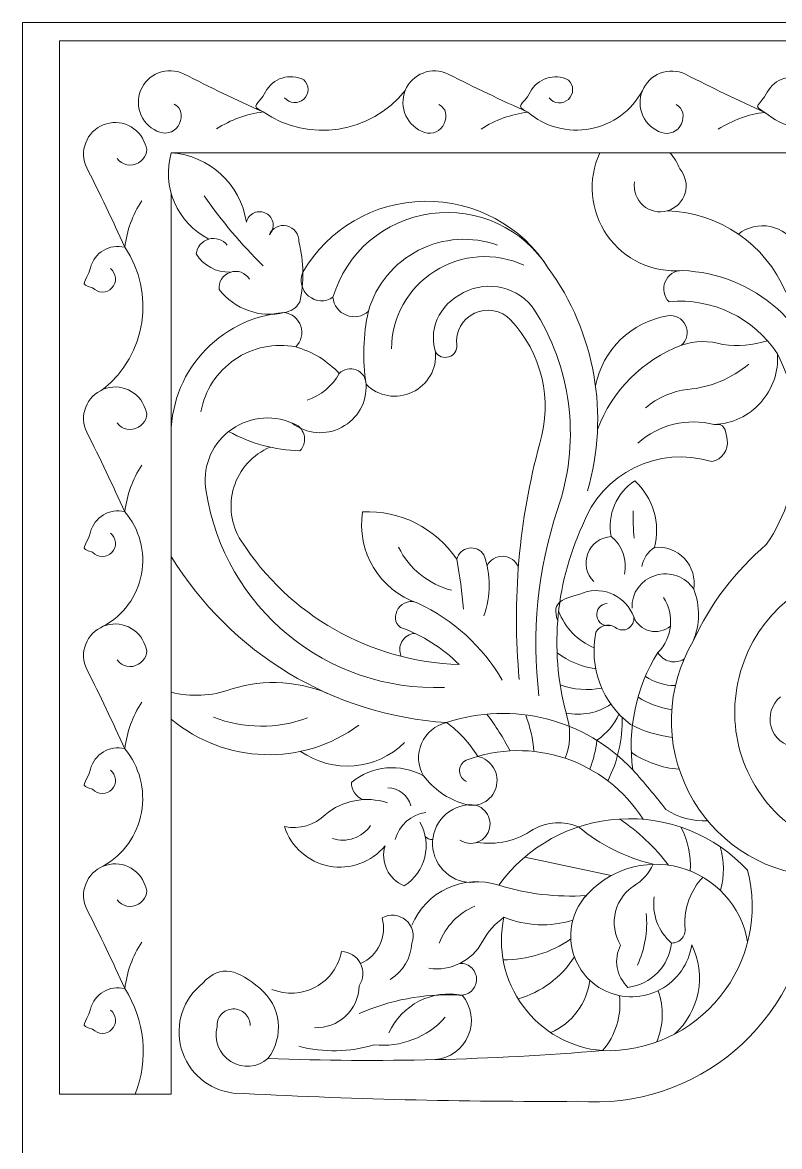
# Model space of a CAD drawing. Header units: millimetres. Extents: x 4613 to 4857, y 4354 to 4620.
# Drawn here: x 4613.2 to 4654.3, y 4558.8 to 4619.8 of the extents above; entities that cross this region are included whole.
import ezdxf

# ---------------------------------------------------------------- set-up
doc = ezdxf.new("R2010")
doc.units = ezdxf.units.MM
doc.header["$MEASUREMENT"] = 0
doc.layers.add('Layer 1', color=18, linetype='Continuous', true_color=0x000000)

msp = doc.modelspace()

# ---------------------------------------------------------------- linework, layer by layer
at = {"layer": 'Layer 1', "lineweight": 9}
for points, knots in [([(4613.246, 4619.823), (4613.246, 4619.823), (4857.246, 4619.823), (4857.246, 4619.823), (4857.246, 4619.823), (4857.246, 4497.823), (4857.246, 4497.823), (4857.246, 4497.823), (4613.246, 4497.823), (4613.246, 4497.823), (4613.246, 4497.823), (4613.246, 4619.823), (4613.246, 4619.823)], [0, 0, 0, 0, 0.25, 0.25, 0.25, 0.5, 0.5, 0.5, 0.75, 0.75, 0.75, 1, 1, 1, 1]), ([(4621.986, 4617.036), (4621.559, 4617.242), (4621.066, 4617.261), (4620.624, 4617.091), (4620.182, 4616.92), (4619.832, 4616.577), (4619.654, 4616.138), (4619.476, 4615.699), (4619.488, 4615.205), (4619.686, 4614.775), (4619.884, 4614.345), (4620.25, 4614.017), (4620.699, 4613.867)], [0, 0, 0, 0, 0.2, 0.2, 0.2, 0.4, 0.4, 0.4, 0.6, 0.6, 0.6, 1, 1, 1, 1]), ([(4628.501, 4616.71), (4627.746, 4617.098), (4626.82, 4616.803), (4626.427, 4616.051), (4626.034, 4615.299), (4625.547, 4615.363), (4626.297, 4614.966)], [0, 0, 0, 0, 0.333333, 0.333333, 0.333333, 1, 1, 1, 1]), ([(4636.338, 4617.026), (4635.911, 4617.231), (4635.419, 4617.251), (4634.977, 4617.081), (4634.535, 4616.91), (4634.184, 4616.566), (4634.006, 4616.127), (4633.828, 4615.688), (4633.84, 4615.195), (4634.038, 4614.765), (4634.237, 4614.335), (4634.602, 4614.007), (4635.051, 4613.857)], [0, 0, 0, 0, 0.2, 0.2, 0.2, 0.4, 0.4, 0.4, 0.6, 0.6, 0.6, 1, 1, 1, 1]), ([(4649.2, 4617.017), (4648.773, 4617.222), (4648.281, 4617.242), (4647.839, 4617.071), (4647.397, 4616.901), (4647.046, 4616.557), (4646.868, 4616.118), (4646.69, 4615.679), (4646.702, 4615.186), (4646.9, 4614.756), (4647.099, 4614.326), (4647.464, 4613.998), (4647.913, 4613.848)], [0, 0, 0, 0, 0.2, 0.2, 0.2, 0.4, 0.4, 0.4, 0.6, 0.6, 0.6, 1, 1, 1, 1]), ([(4627.459, 4615.741), (4627.583, 4615.585), (4627.767, 4615.487), (4627.965, 4615.472), (4628.164, 4615.457), (4628.359, 4615.525), (4628.505, 4615.661), (4628.651, 4615.797), (4628.734, 4615.988), (4628.733, 4616.187), (4628.731, 4616.386), (4628.648, 4616.576), (4628.501, 4616.71)], [0, 0, 0, 0, 0.2, 0.2, 0.2, 0.4, 0.4, 0.4, 0.6, 0.6, 0.6, 1, 1, 1, 1]), ([(4642.853, 4616.7), (4642.098, 4617.087), (4641.172, 4616.793), (4640.779, 4616.041), (4640.387, 4615.289), (4639.9, 4615.353), (4640.649, 4614.956)], [0, 0, 0, 0, 0.333333, 0.333333, 0.333333, 1, 1, 1, 1]), ([(4641.812, 4615.731), (4641.935, 4615.574), (4642.119, 4615.477), (4642.318, 4615.462), (4642.517, 4615.447), (4642.712, 4615.515), (4642.858, 4615.651), (4643.003, 4615.787), (4643.086, 4615.977), (4643.085, 4616.177), (4643.084, 4616.376), (4643, 4616.565), (4642.853, 4616.7)], [0, 0, 0, 0, 0.2, 0.2, 0.2, 0.4, 0.4, 0.4, 0.6, 0.6, 0.6, 1, 1, 1, 1]), ([(4655.715, 4616.69), (4654.96, 4617.078), (4654.034, 4616.784), (4653.641, 4616.032), (4653.249, 4615.279), (4652.762, 4615.344), (4653.511, 4614.946)], [0, 0, 0, 0, 0.333333, 0.333333, 0.333333, 1, 1, 1, 1]), ([(4640.649, 4614.956), (4641.585, 4614.157), (4642.832, 4613.824), (4644.04, 4614.051), (4645.249, 4614.279), (4646.287, 4615.034), (4646.868, 4616.118)], [0, 0, 0, 0, 0.333333, 0.333333, 0.333333, 1, 1, 1, 1]), ([(4653.511, 4614.946), (4654.475, 4614.148), (4655.742, 4613.818), (4656.973, 4614.043), (4658.204, 4614.269), (4659.268, 4615.021), (4659.885, 4616.109)], [0, 0, 0, 0, 0.333333, 0.333333, 0.333333, 1, 1, 1, 1]), ([(4620.699, 4613.867), (4621.126, 4613.723), (4621.592, 4613.931), (4621.769, 4614.346), (4621.945, 4614.761), (4621.88, 4615.175), (4621.48, 4615.383)], [0, 0, 0, 0, 0.333333, 0.333333, 0.333333, 1, 1, 1, 1]), ([(4635.051, 4613.857), (4635.478, 4613.712), (4635.945, 4613.921), (4636.121, 4614.336), (4636.298, 4614.751), (4636.233, 4615.165), (4635.832, 4615.373)], [0, 0, 0, 0, 0.333333, 0.333333, 0.333333, 1, 1, 1, 1]), ([(4647.913, 4613.848), (4648.34, 4613.703), (4648.806, 4613.912), (4648.983, 4614.327), (4649.16, 4614.741), (4649.094, 4615.156), (4648.694, 4615.363)], [0, 0, 0, 0, 0.333333, 0.333333, 0.333333, 1, 1, 1, 1]), ([(4619.898, 4613.222), (4619.748, 4613.671), (4619.419, 4614.039), (4618.988, 4614.237), (4618.558, 4614.435), (4618.067, 4614.447), (4617.628, 4614.269), (4617.19, 4614.09), (4616.844, 4613.739), (4616.674, 4613.297), (4616.503, 4612.854), (4616.522, 4612.364), (4616.728, 4611.937)], [0, 0, 0, 0, 0.2, 0.2, 0.2, 0.4, 0.4, 0.4, 0.6, 0.6, 0.6, 1, 1, 1, 1]), ([(4618.382, 4612.442), (4618.645, 4612.076), (4619.146, 4611.975), (4619.531, 4612.21), (4619.915, 4612.445), (4620.103, 4612.821), (4619.898, 4613.222)], [0, 0, 0, 0, 0.333333, 0.333333, 0.333333, 1, 1, 1, 1]), ([(4644.561, 4612.757), (4643.886, 4611.297), (4644.039, 4609.587), (4644.962, 4608.269), (4645.886, 4606.951), (4647.425, 4606.223), (4649.028, 4606.36)], [0, 0, 0, 0, 0.333333, 0.333333, 0.333333, 1, 1, 1, 1]), ([(4646.444, 4611.175), (4646.369, 4610.699), (4646.541, 4610.218), (4646.902, 4609.899), (4647.262, 4609.58), (4647.756, 4609.466), (4648.219, 4609.599), (4648.681, 4609.732), (4649.044, 4610.092), (4649.181, 4610.553), (4649.317, 4611.015), (4649.211, 4611.511), (4648.895, 4611.874)], [0, 0, 0, 0, 0.2, 0.2, 0.2, 0.4, 0.4, 0.4, 0.6, 0.6, 0.6, 1, 1, 1, 1]), ([(4641.765, 4606.492), (4640.311, 4608.795), (4637.76, 4610.171), (4635.037, 4610.122), (4632.314, 4610.074), (4629.828, 4608.631), (4628.456, 4606.278)], [0, 0, 0, 0, 0.333333, 0.333333, 0.333333, 1, 1, 1, 1]), ([(4641.765, 4606.492), (4640.408, 4608.644), (4637.917, 4609.802), (4635.397, 4609.452), (4632.877, 4609.103), (4630.806, 4607.349), (4630.085, 4604.909)], [0, 0, 0, 0, 0.333333, 0.333333, 0.333333, 1, 1, 1, 1]), ([(4626.64, 4608.302), (4626.798, 4608.469), (4626.871, 4608.699), (4626.836, 4608.926), (4626.801, 4609.153), (4626.663, 4609.351), (4626.462, 4609.461), (4626.261, 4609.572), (4626.019, 4609.583), (4625.809, 4609.491), (4625.598, 4609.399), (4625.443, 4609.215), (4625.388, 4608.992)], [0, 0, 0, 0, 0.2, 0.2, 0.2, 0.4, 0.4, 0.4, 0.6, 0.6, 0.6, 1, 1, 1, 1]), ([(4628.237, 4607.914), (4628.262, 4608.326), (4627.983, 4608.694), (4627.581, 4608.781), (4627.178, 4608.868), (4626.787, 4608.687), (4626.64, 4608.302)], [0, 0, 0, 0, 0.333333, 0.333333, 0.333333, 1, 1, 1, 1]), ([(4655.255, 4607.69), (4654.952, 4608.236), (4654.425, 4608.622), (4653.813, 4608.746), (4653.2, 4608.871), (4652.567, 4608.723), (4652.075, 4608.338)], [0, 0, 0, 0, 0.333333, 0.333333, 0.333333, 1, 1, 1, 1]), ([(4624.351, 4607.742), (4624.112, 4608.041), (4623.717, 4608.167), (4623.349, 4608.062), (4622.981, 4607.957), (4622.713, 4607.648), (4622.668, 4607.268)], [0, 0, 0, 0, 0.333333, 0.333333, 0.333333, 1, 1, 1, 1]), ([(4639.013, 4607.737), (4637.609, 4608.242), (4636.058, 4608.143), (4634.729, 4607.462), (4633.401, 4606.782), (4632.416, 4605.589), (4632.005, 4604.154)], [0, 0, 0, 0, 0.333333, 0.333333, 0.333333, 1, 1, 1, 1]), ([(4618.795, 4607.625), (4617.972, 4607.829), (4617.138, 4607.331), (4616.928, 4606.508), (4616.718, 4605.686), (4616.229, 4605.638), (4617.05, 4605.422)], [0, 0, 0, 0, 0.333333, 0.333333, 0.333333, 1, 1, 1, 1]), ([(4640.432, 4606.654), (4638.871, 4607.371), (4637.054, 4607.248), (4635.604, 4606.328), (4634.155, 4605.407), (4633.271, 4603.83), (4633.257, 4602.113)], [0, 0, 0, 0, 0.333333, 0.333333, 0.333333, 1, 1, 1, 1]), ([(4617.05, 4605.422), (4617.184, 4605.275), (4617.374, 4605.191), (4617.574, 4605.19), (4617.773, 4605.189), (4617.963, 4605.271), (4618.099, 4605.417), (4618.235, 4605.563), (4618.303, 4605.759), (4618.288, 4605.958), (4618.273, 4606.157), (4618.176, 4606.339), (4618.02, 4606.463)], [0, 0, 0, 0, 0.2, 0.2, 0.2, 0.4, 0.4, 0.4, 0.6, 0.6, 0.6, 1, 1, 1, 1]), ([(4625.56, 4605.888), (4625.341, 4606.248), (4624.899, 4606.405), (4624.502, 4606.263), (4624.105, 4606.121), (4623.86, 4605.745), (4623.92, 4605.327)], [0, 0, 0, 0, 0.333333, 0.333333, 0.333333, 1, 1, 1, 1]), ([(4628.456, 4606.278), (4628.255, 4605.825), (4628.381, 4605.293), (4628.763, 4604.976), (4629.146, 4604.66), (4629.677, 4604.627), (4630.085, 4604.909)], [0, 0, 0, 0, 0.333333, 0.333333, 0.333333, 1, 1, 1, 1]), ([(4649.028, 4606.36), (4648.624, 4606.365), (4648.257, 4606.123), (4648.101, 4605.75), (4647.945, 4605.376), (4648.026, 4604.951), (4648.315, 4604.667)], [0, 0, 0, 0, 0.333333, 0.333333, 0.333333, 1, 1, 1, 1]), ([(4641.164, 4603.979), (4640.429, 4605.301), (4638.818, 4605.862), (4637.42, 4605.283), (4636.022, 4604.703), (4635.225, 4603.401), (4635.641, 4601.947)], [0, 0, 0, 0, 0.333333, 0.333333, 0.333333, 1, 1, 1, 1]), ([(4630.085, 4604.909), (4630.122, 4604.472), (4630.404, 4604.093), (4630.813, 4603.934), (4631.222, 4603.774), (4631.682, 4603.857), (4632.005, 4604.154)], [0, 0, 0, 0, 0.333333, 0.333333, 0.333333, 1, 1, 1, 1]), ([(4639.717, 4603.683), (4639.211, 4604.214), (4638.421, 4604.359), (4637.759, 4604.044), (4637.097, 4603.729), (4636.71, 4603.043), (4636.804, 4602.316)], [0, 0, 0, 0, 0.333333, 0.333333, 0.333333, 1, 1, 1, 1]), ([(4628.065, 4602.218), (4628.366, 4602.51), (4628.473, 4602.949), (4628.339, 4603.347), (4628.205, 4603.745), (4627.86, 4604.029), (4627.443, 4604.08)], [0, 0, 0, 0, 0.333333, 0.333333, 0.333333, 1, 1, 1, 1]), ([(4648.986, 4602.303), (4649.293, 4602.576), (4649.383, 4603.019), (4649.206, 4603.389), (4649.029, 4603.76), (4648.642, 4603.971), (4648.237, 4603.904)], [0, 0, 0, 0, 0.333333, 0.333333, 0.333333, 1, 1, 1, 1]), ([(4628.065, 4602.218), (4626.915, 4602.441), (4625.724, 4602.194), (4624.758, 4601.531), (4623.792, 4600.869), (4623.133, 4599.853), (4622.927, 4598.7)], [0, 0, 0, 0, 0.333333, 0.333333, 0.333333, 1, 1, 1, 1]), ([(4631.877, 4600.19), (4632.537, 4599.529), (4633.54, 4599.355), (4634.384, 4599.754), (4635.228, 4600.153), (4635.732, 4601.017), (4635.641, 4601.947)], [0, 0, 0, 0, 0.333333, 0.333333, 0.333333, 1, 1, 1, 1]), ([(4635.641, 4601.947), (4635.793, 4601.698), (4636.097, 4601.586), (4636.374, 4601.678), (4636.651, 4601.769), (4636.83, 4602.025), (4636.804, 4602.316)], [0, 0, 0, 0, 0.333333, 0.333333, 0.333333, 1, 1, 1, 1]), ([(4650.764, 4598.003), (4651.733, 4598.044), (4652.645, 4598.475), (4653.29, 4599.2), (4653.936, 4599.924), (4654.26, 4600.874), (4654.19, 4601.841)], [0, 0, 0, 0, 0.333333, 0.333333, 0.333333, 1, 1, 1, 1]), ([(4631.877, 4600.19), (4631.879, 4600.536), (4631.668, 4600.848), (4631.346, 4600.975), (4631.024, 4601.102), (4630.662, 4601.024), (4630.427, 4600.769)], [0, 0, 0, 0, 0.333333, 0.333333, 0.333333, 1, 1, 1, 1]), ([(4619.898, 4598.87), (4619.748, 4599.319), (4619.419, 4599.686), (4618.988, 4599.884), (4618.558, 4600.082), (4618.067, 4600.095), (4617.628, 4599.916), (4617.19, 4599.738), (4616.844, 4599.386), (4616.674, 4598.944), (4616.503, 4598.502), (4616.522, 4598.012), (4616.728, 4597.585)], [0, 0, 0, 0, 0.2, 0.2, 0.2, 0.4, 0.4, 0.4, 0.6, 0.6, 0.6, 1, 1, 1, 1]), ([(4627.874, 4598.078), (4628.647, 4597.482), (4629.698, 4597.394), (4630.56, 4597.852), (4631.423, 4598.31), (4631.938, 4599.215), (4631.877, 4600.19)], [0, 0, 0, 0, 0.333333, 0.333333, 0.333333, 1, 1, 1, 1]), ([(4618.382, 4598.09), (4618.645, 4597.724), (4619.146, 4597.623), (4619.531, 4597.858), (4619.915, 4598.093), (4620.103, 4598.468), (4619.898, 4598.87)], [0, 0, 0, 0, 0.333333, 0.333333, 0.333333, 1, 1, 1, 1]), ([(4627.874, 4598.078), (4626.728, 4598.578), (4625.399, 4598.402), (4624.422, 4597.622), (4623.445, 4596.842), (4622.976, 4595.6), (4623.21, 4594.372)], [0, 0, 0, 0, 0.333333, 0.333333, 0.333333, 1, 1, 1, 1]), ([(4628.293, 4596.58), (4628.518, 4596.81), (4628.603, 4597.142), (4628.516, 4597.452), (4628.429, 4597.761), (4628.186, 4598), (4627.874, 4598.078)], [0, 0, 0, 0, 0.333333, 0.333333, 0.333333, 1, 1, 1, 1]), ([(4650.629, 4595.989), (4651.187, 4596.093), (4651.559, 4596.624), (4651.467, 4597.183), (4651.374, 4597.743), (4651.326, 4598.084), (4650.764, 4598.003)], [0, 0, 0, 0, 0.333333, 0.333333, 0.333333, 1, 1, 1, 1]), ([(4626.675, 4596.779), (4625.732, 4596.377), (4625.013, 4595.58), (4624.711, 4594.6), (4624.408, 4593.619), (4624.55, 4592.561), (4625.103, 4591.698)], [0, 0, 0, 0, 0.333333, 0.333333, 0.333333, 1, 1, 1, 1]), ([(4618.795, 4593.272), (4617.972, 4593.477), (4617.138, 4592.978), (4616.928, 4592.156), (4616.718, 4591.334), (4616.229, 4591.285), (4617.05, 4591.07)], [0, 0, 0, 0, 0.333333, 0.333333, 0.333333, 1, 1, 1, 1]), ([(4617.628, 4587.055), (4618.712, 4587.637), (4619.473, 4588.679), (4619.699, 4589.888), (4619.924, 4591.098), (4619.596, 4592.338), (4618.795, 4593.272)], [0, 0, 0, 0, 0.333333, 0.333333, 0.333333, 1, 1, 1, 1]), ([(4617.05, 4591.07), (4617.184, 4590.923), (4617.374, 4590.839), (4617.574, 4590.838), (4617.773, 4590.837), (4617.963, 4590.919), (4618.099, 4591.065), (4618.235, 4591.211), (4618.303, 4591.407), (4618.288, 4591.605), (4618.273, 4591.804), (4618.176, 4591.987), (4618.02, 4592.111)], [0, 0, 0, 0, 0.2, 0.2, 0.2, 0.4, 0.4, 0.4, 0.6, 0.6, 0.6, 1, 1, 1, 1]), ([(4645.179, 4591.925), (4644.613, 4591.897), (4644.116, 4591.538), (4643.912, 4591.009), (4643.708, 4590.479), (4643.828, 4589.886), (4644.229, 4589.485)], [0, 0, 0, 0, 0.333333, 0.333333, 0.333333, 1, 1, 1, 1]), ([(4638.274, 4590.935), (4638.097, 4591.208), (4637.775, 4591.35), (4637.454, 4591.295), (4637.133, 4591.241), (4636.876, 4591.006), (4636.799, 4590.689)], [0, 0, 0, 0, 0.333333, 0.333333, 0.333333, 1, 1, 1, 1]), ([(4640.142, 4590.266), (4640.006, 4590.608), (4639.68, 4590.838), (4639.312, 4590.852), (4638.944, 4590.866), (4638.605, 4590.667), (4638.443, 4590.336)], [0, 0, 0, 0, 0.333333, 0.333333, 0.333333, 1, 1, 1, 1]), ([(4649.652, 4589.062), (4649.755, 4589.665), (4649.569, 4590.281), (4649.149, 4590.727), (4648.73, 4591.172), (4648.13, 4591.396), (4647.522, 4591.33)], [0, 0, 0, 0, 0.333333, 0.333333, 0.333333, 1, 1, 1, 1]), ([(4649.652, 4589.062), (4649.211, 4589.755), (4648.359, 4590.066), (4647.575, 4589.819), (4646.791, 4589.572), (4646.27, 4588.861), (4646.305, 4588.04)], [0, 0, 0, 0, 0.333333, 0.333333, 0.333333, 1, 1, 1, 1]), ([(4659.058, 4590.231), (4655.821, 4589.959), (4653.088, 4587.716), (4652.191, 4584.594), (4651.293, 4581.472), (4652.362, 4578.161), (4654.96, 4576.211)], [0, 0, 0, 0, 0.333333, 0.333333, 0.333333, 1, 1, 1, 1]), ([(4646.395, 4587.56), (4645.999, 4588.669), (4644.785, 4589.255), (4643.67, 4588.874), (4642.555, 4588.494), (4641.909, 4588.466), (4642.273, 4587.346)], [0, 0, 0, 0, 0.333333, 0.333333, 0.333333, 1, 1, 1, 1]), ([(4634.692, 4588.307), (4634.315, 4588.501), (4633.853, 4588.374), (4633.628, 4588.015), (4633.402, 4587.657), (4633.413, 4587.25), (4633.75, 4586.994)], [0, 0, 0, 0, 0.333333, 0.333333, 0.333333, 1, 1, 1, 1]), ([(4644.95, 4588.297), (4644.782, 4588.284), (4644.626, 4588.202), (4644.52, 4588.069), (4644.415, 4587.936), (4644.37, 4587.766), (4644.396, 4587.599), (4644.422, 4587.432), (4644.516, 4587.283), (4644.657, 4587.188), (4644.797, 4587.094), (4644.97, 4587.062), (4645.135, 4587.101)], [0, 0, 0, 0, 0.2, 0.2, 0.2, 0.4, 0.4, 0.4, 0.6, 0.6, 0.6, 1, 1, 1, 1]), ([(4619.898, 4586.008), (4619.748, 4586.457), (4619.419, 4586.824), (4618.988, 4587.023), (4618.558, 4587.221), (4618.067, 4587.233), (4617.628, 4587.055), (4617.19, 4586.876), (4616.844, 4586.524), (4616.674, 4586.082), (4616.503, 4585.64), (4616.522, 4585.15), (4616.728, 4584.723)], [0, 0, 0, 0, 0.2, 0.2, 0.2, 0.4, 0.4, 0.4, 0.6, 0.6, 0.6, 1, 1, 1, 1]), ([(4645.408, 4586.982), (4645.607, 4586.827), (4645.882, 4586.809), (4646.1, 4586.938), (4646.317, 4587.066), (4646.435, 4587.31), (4646.395, 4587.56)], [0, 0, 0, 0, 0.333333, 0.333333, 0.333333, 1, 1, 1, 1]), ([(4646.395, 4587.56), (4646.546, 4587.182), (4646.871, 4586.9), (4647.267, 4586.803), (4647.663, 4586.706), (4648.079, 4586.804), (4648.388, 4587.069)], [0, 0, 0, 0, 0.333333, 0.333333, 0.333333, 1, 1, 1, 1]), ([(4634.525, 4586.671), (4634.236, 4586.649), (4633.976, 4586.488), (4633.829, 4586.238), (4633.682, 4585.989), (4633.666, 4585.686), (4633.787, 4585.423)], [0, 0, 0, 0, 0.333333, 0.333333, 0.333333, 1, 1, 1, 1]), ([(4645.436, 4586.962), (4645.267, 4587.093), (4645.05, 4587.144), (4644.841, 4587.1), (4644.632, 4587.057), (4644.453, 4586.925), (4644.351, 4586.738)], [0, 0, 0, 0, 0.333333, 0.333333, 0.333333, 1, 1, 1, 1]), ([(4618.382, 4585.228), (4618.645, 4584.862), (4619.146, 4584.761), (4619.531, 4584.996), (4619.915, 4585.231), (4620.103, 4585.606), (4619.898, 4586.008)], [0, 0, 0, 0, 0.333333, 0.333333, 0.333333, 1, 1, 1, 1]), ([(4649.615, 4586.24), (4648.138, 4583.737), (4648.048, 4580.652), (4649.376, 4578.066), (4650.704, 4575.481), (4653.238, 4573.76), (4656.133, 4573.502)], [0, 0, 0, 0, 0.333333, 0.333333, 0.333333, 1, 1, 1, 1]), ([(4647.705, 4585.625), (4647.846, 4585.39), (4648.075, 4585.22), (4648.342, 4585.154), (4648.608, 4585.088), (4648.889, 4585.131), (4649.124, 4585.273)], [0, 0, 0, 0, 0.333333, 0.333333, 0.333333, 1, 1, 1, 1]), ([(4654.35, 4583.221), (4653.874, 4582.827), (4653.679, 4582.188), (4653.852, 4581.596), (4654.025, 4581.004), (4654.523, 4580.572), (4655.136, 4580.496)], [0, 0, 0, 0, 0.333333, 0.333333, 0.333333, 1, 1, 1, 1]), ([(4636.248, 4581.828), (4635.642, 4581.689), (4635.138, 4581.271), (4634.89, 4580.7), (4634.643, 4580.13), (4634.679, 4579.48), (4634.991, 4578.943)], [0, 0, 0, 0, 0.333333, 0.333333, 0.333333, 1, 1, 1, 1]), ([(4618.795, 4580.41), (4617.972, 4580.615), (4617.138, 4580.117), (4616.928, 4579.294), (4616.718, 4578.472), (4616.229, 4578.423), (4617.05, 4578.208)], [0, 0, 0, 0, 0.333333, 0.333333, 0.333333, 1, 1, 1, 1]), ([(4617.628, 4574.037), (4618.716, 4574.656), (4619.473, 4575.725), (4619.697, 4576.956), (4619.922, 4578.187), (4619.594, 4579.448), (4618.795, 4580.41)], [0, 0, 0, 0, 0.333333, 0.333333, 0.333333, 1, 1, 1, 1]), ([(4637.182, 4577.418), (4637.532, 4577.292), (4637.918, 4577.316), (4638.25, 4577.484), (4638.581, 4577.653), (4638.827, 4577.949), (4638.931, 4578.306), (4639.035, 4578.663), (4638.987, 4579.047), (4638.798, 4579.367), (4638.609, 4579.687), (4638.298, 4579.914), (4637.935, 4579.995)], [0, 0, 0, 0, 0.2, 0.2, 0.2, 0.4, 0.4, 0.4, 0.6, 0.6, 0.6, 1, 1, 1, 1]), ([(4637.305, 4579.786), (4637.081, 4579.677), (4636.941, 4579.446), (4636.949, 4579.197), (4636.956, 4578.948), (4637.104, 4578.728), (4637.334, 4578.631)], [0, 0, 0, 0, 0.333333, 0.333333, 0.333333, 1, 1, 1, 1]), ([(4617.05, 4578.208), (4617.184, 4578.061), (4617.374, 4577.977), (4617.574, 4577.976), (4617.773, 4577.975), (4617.963, 4578.057), (4618.099, 4578.203), (4618.235, 4578.349), (4618.303, 4578.545), (4618.288, 4578.744), (4618.273, 4578.942), (4618.176, 4579.125), (4618.02, 4579.249)], [0, 0, 0, 0, 0.2, 0.2, 0.2, 0.4, 0.4, 0.4, 0.6, 0.6, 0.6, 1, 1, 1, 1]), ([(4637.385, 4577.362), (4636.813, 4577.304), (4636.29, 4577.015), (4635.936, 4576.563), (4635.582, 4576.11), (4635.427, 4575.535), (4635.508, 4574.966), (4635.59, 4574.398), (4635.899, 4573.886), (4636.366, 4573.551), (4636.833, 4573.216), (4637.413, 4573.084), (4637.978, 4573.189)], [0, 0, 0, 0, 0.2, 0.2, 0.2, 0.4, 0.4, 0.4, 0.6, 0.6, 0.6, 1, 1, 1, 1]), ([(4636.966, 4575.455), (4637.255, 4575.261), (4637.621, 4575.222), (4637.945, 4575.351), (4638.268, 4575.481), (4638.506, 4575.76), (4638.58, 4576.1), (4638.654, 4576.441), (4638.555, 4576.796), (4638.315, 4577.048), (4638.075, 4577.301), (4637.729, 4577.419), (4637.385, 4577.362)], [0, 0, 0, 0, 0.2, 0.2, 0.2, 0.4, 0.4, 0.4, 0.6, 0.6, 0.6, 1, 1, 1, 1]), ([(4652.575, 4573.812), (4650.792, 4575.734), (4648.242, 4576.756), (4645.626, 4576.596), (4643.009, 4576.436), (4640.612, 4575.124), (4639.077, 4572.999)], [0, 0, 0, 0, 0.333333, 0.333333, 0.333333, 1, 1, 1, 1]), ([(4627.46, 4576.183), (4627.812, 4575.078), (4628.742, 4574.255), (4629.882, 4574.041), (4631.022, 4573.827), (4632.179, 4574.245), (4632.909, 4575.147)], [0, 0, 0, 0, 0.333333, 0.333333, 0.333333, 1, 1, 1, 1]), ([(4652.575, 4569.927), (4652.245, 4571.876), (4650.808, 4573.453), (4648.898, 4573.964), (4646.988, 4574.474), (4644.975, 4573.847), (4643.717, 4572.323)], [0, 0, 0, 0, 0.333333, 0.333333, 0.333333, 1, 1, 1, 1]), ([(4619.898, 4572.99), (4619.748, 4573.44), (4619.419, 4573.807), (4618.988, 4574.005), (4618.558, 4574.203), (4618.067, 4574.215), (4617.628, 4574.037), (4617.19, 4573.859), (4616.844, 4573.507), (4616.674, 4573.065), (4616.503, 4572.623), (4616.522, 4572.132), (4616.728, 4571.706)], [0, 0, 0, 0, 0.2, 0.2, 0.2, 0.4, 0.4, 0.4, 0.6, 0.6, 0.6, 1, 1, 1, 1]), ([(4644.697, 4564.025), (4647.17, 4563.942), (4649.537, 4565.029), (4651.086, 4566.958), (4652.636, 4568.887), (4653.19, 4571.416), (4652.575, 4573.812)], [0, 0, 0, 0, 0.333333, 0.333333, 0.333333, 1, 1, 1, 1]), ([(4618.382, 4572.21), (4618.645, 4571.845), (4619.146, 4571.744), (4619.531, 4571.979), (4619.915, 4572.214), (4620.103, 4572.589), (4619.898, 4572.99)], [0, 0, 0, 0, 0.333333, 0.333333, 0.333333, 1, 1, 1, 1]), ([(4646.534, 4573.048), (4645.978, 4572.729), (4645.575, 4572.198), (4645.416, 4571.578), (4645.257, 4570.957), (4645.353, 4570.301), (4645.687, 4569.754)], [0, 0, 0, 0, 0.333333, 0.333333, 0.333333, 1, 1, 1, 1]), ([(4643.866, 4572.494), (4643.15, 4571.725), (4642.844, 4570.661), (4643.041, 4569.628), (4643.237, 4568.596), (4643.907, 4567.722), (4644.855, 4567.27), (4645.803, 4566.817), (4646.91, 4566.843), (4647.837, 4567.339), (4648.763, 4567.836), (4649.396, 4568.736), (4649.545, 4569.776)], [0, 0, 0, 0, 0.2, 0.2, 0.2, 0.4, 0.4, 0.4, 0.6, 0.6, 0.6, 1, 1, 1, 1]), ([(4634.365, 4569.862), (4634.531, 4570.307), (4634.398, 4570.808), (4634.035, 4571.114), (4633.671, 4571.42), (4633.164, 4571.469), (4632.754, 4571.229)], [0, 0, 0, 0, 0.333333, 0.333333, 0.333333, 1, 1, 1, 1]), ([(4639.359, 4571.269), (4638.994, 4569.585), (4639.371, 4567.825), (4640.395, 4566.438), (4641.419, 4565.051), (4642.98, 4564.173), (4644.697, 4564.025)], [0, 0, 0, 0, 0.333333, 0.333333, 0.333333, 1, 1, 1, 1]), ([(4648.447, 4569.867), (4648.672, 4569.863), (4648.886, 4569.964), (4649.028, 4570.138), (4649.169, 4570.313), (4649.223, 4570.542), (4649.172, 4570.761)], [0, 0, 0, 0, 0.333333, 0.333333, 0.333333, 1, 1, 1, 1]), ([(4626.776, 4567.349), (4627.546, 4567.033), (4628.418, 4567.081), (4629.149, 4567.48), (4629.879, 4567.88), (4630.39, 4568.583), (4630.54, 4569.402)], [0, 0, 0, 0, 0.333333, 0.333333, 0.333333, 1, 1, 1, 1]), ([(4631.505, 4567.539), (4631.75, 4567.902), (4631.777, 4568.37), (4631.574, 4568.759), (4631.372, 4569.148), (4630.978, 4569.395), (4630.54, 4569.402)], [0, 0, 0, 0, 0.333333, 0.333333, 0.333333, 1, 1, 1, 1]), ([(4626.552, 4563.597), (4627.462, 4564.775), (4627.271, 4566.463), (4626.121, 4567.408), (4624.971, 4568.354), (4624.013, 4568.808), (4623.032, 4567.688)], [0, 0, 0, 0, 0.333333, 0.333333, 0.333333, 1, 1, 1, 1]), ([(4636.822, 4567.046), (4637.065, 4566.994), (4637.32, 4567.049), (4637.521, 4567.197), (4637.721, 4567.346), (4637.848, 4567.572), (4637.869, 4567.821), (4637.89, 4568.069), (4637.803, 4568.315), (4637.631, 4568.495), (4637.458, 4568.675), (4637.218, 4568.772), (4636.969, 4568.762)], [0, 0, 0, 0, 0.2, 0.2, 0.2, 0.4, 0.4, 0.4, 0.6, 0.6, 0.6, 1, 1, 1, 1]), ([(4623.032, 4567.688), (4621.958, 4566.856), (4621.494, 4565.457), (4621.859, 4564.148), (4622.224, 4562.839), (4623.319, 4561.884), (4624.669, 4561.727)], [0, 0, 0, 0, 0.333333, 0.333333, 0.333333, 1, 1, 1, 1]), ([(4618.795, 4567.393), (4617.972, 4567.598), (4617.138, 4567.099), (4616.928, 4566.277), (4616.718, 4565.455), (4616.229, 4565.406), (4617.05, 4565.191)], [0, 0, 0, 0, 0.333333, 0.333333, 0.333333, 1, 1, 1, 1]), ([(4629.088, 4565.272), (4629.711, 4565.246), (4630.318, 4565.473), (4630.773, 4565.899), (4631.228, 4566.326), (4631.491, 4566.915), (4631.505, 4567.539)], [0, 0, 0, 0, 0.333333, 0.333333, 0.333333, 1, 1, 1, 1]), ([(4635.631, 4563.538), (4636.426, 4563.604), (4637.118, 4564.108), (4637.426, 4564.845), (4637.733, 4565.581), (4637.611, 4566.42), (4637.098, 4567.032)], [0, 0, 0, 0, 0.333333, 0.333333, 0.333333, 1, 1, 1, 1]), ([(4617.05, 4565.191), (4617.184, 4565.044), (4617.374, 4564.959), (4617.574, 4564.958), (4617.773, 4564.958), (4617.963, 4565.039), (4618.099, 4565.185), (4618.235, 4565.331), (4618.303, 4565.527), (4618.288, 4565.726), (4618.273, 4565.925), (4618.176, 4566.108), (4618.02, 4566.231)], [0, 0, 0, 0, 0.2, 0.2, 0.2, 0.4, 0.4, 0.4, 0.6, 0.6, 0.6, 1, 1, 1, 1]), ([(4625.592, 4565.387), (4625.594, 4565.632), (4625.496, 4565.867), (4625.32, 4566.037), (4625.144, 4566.208), (4624.908, 4566.299), (4624.663, 4566.29), (4624.418, 4566.281), (4624.188, 4566.173), (4624.025, 4565.99), (4623.862, 4565.807), (4623.781, 4565.567), (4623.8, 4565.323)], [0, 0, 0, 0, 0.2, 0.2, 0.2, 0.4, 0.4, 0.4, 0.6, 0.6, 0.6, 1, 1, 1, 1]), ([(4623.8, 4565.323), (4623.605, 4564.598), (4623.909, 4563.83), (4624.548, 4563.436), (4625.187, 4563.041), (4625.992, 4563.098), (4626.552, 4563.597)], [0, 0, 0, 0, 0.333333, 0.333333, 0.333333, 1, 1, 1, 1])]:
    msp.add_open_spline(points, degree=3, knots=knots, dxfattribs=at)
for points in [[(4615.246, 4561.667), (4615.246, 4561.667), (4615.246, 4618.823), (4615.246, 4618.823)], [(4715.246, 4618.823), (4715.246, 4618.823), (4615.246, 4618.823), (4615.246, 4618.823)], [(4621.986, 4617.036), (4623.405, 4616.31), (4624.843, 4615.619), (4626.297, 4614.966)], [(4636.338, 4617.026), (4637.758, 4616.299), (4639.195, 4615.609), (4640.649, 4614.956)], [(4649.2, 4617.017), (4650.619, 4616.29), (4652.057, 4615.6), (4653.511, 4614.946)], [(4626.297, 4614.966), (4628.78, 4613.287), (4632.131, 4613.789), (4634.006, 4616.127)], [(4626.297, 4614.966), (4625.397, 4614.856), (4624.534, 4614.543), (4623.773, 4614.049)], [(4640.649, 4614.956), (4639.749, 4614.846), (4638.886, 4614.532), (4638.125, 4614.039)], [(4653.511, 4614.946), (4652.611, 4614.837), (4651.748, 4614.523), (4650.987, 4614.029)], [(4621.311, 4612.757), (4620.786, 4610.906), (4621.639, 4608.943), (4623.352, 4608.065)], [(4715.246, 4612.757), (4715.246, 4612.757), (4621.311, 4612.757), (4621.311, 4612.757)], [(4625.388, 4608.992), (4625.073, 4611.046), (4623.383, 4612.609), (4621.311, 4612.757)], [(4648.895, 4611.874), (4648.775, 4612.202), (4648.59, 4612.502), (4648.351, 4612.757)], [(4618.795, 4607.625), (4618.143, 4609.079), (4617.454, 4610.517), (4616.728, 4611.937)], [(4621.311, 4610.555), (4621.311, 4610.555), (4621.311, 4561.667), (4621.311, 4561.667)], [(4623.099, 4610.415), (4624.044, 4609.054), (4625.113, 4607.783), (4626.294, 4606.621)], [(4619.714, 4610.148), (4619.22, 4609.387), (4618.906, 4608.525), (4618.795, 4607.625)], [(4654.641, 4605.195), (4653.544, 4607.793), (4651.037, 4609.513), (4648.219, 4609.599)], [(4617.628, 4599.916), (4619.966, 4601.792), (4620.475, 4605.143), (4618.795, 4607.625)], [(4628.28, 4604.637), (4628.529, 4605.718), (4628.514, 4606.841), (4628.237, 4607.914)], [(4622.668, 4607.268), (4623.054, 4606.624), (4623.761, 4606.244), (4624.511, 4606.277)], [(4643.894, 4594.405), (4645.093, 4598.548), (4644.308, 4603.009), (4641.765, 4606.492)], [(4656.861, 4599.455), (4656.214, 4603.323), (4652.948, 4606.206), (4649.028, 4606.36)], [(4623.92, 4605.327), (4624.748, 4604.256), (4626.125, 4603.768), (4627.443, 4604.08)], [(4654.19, 4601.841), (4652.909, 4603.804), (4650.647, 4604.892), (4648.315, 4604.667)], [(4627.443, 4604.08), (4627.791, 4604.134), (4628.097, 4604.337), (4628.28, 4604.637)], [(4627.443, 4604.08), (4623.876, 4603.793), (4621.17, 4600.752), (4621.311, 4597.176)], [(4632.005, 4604.154), (4631.722, 4602.851), (4631.679, 4601.508), (4631.877, 4600.19)], [(4641.302, 4596.988), (4642.011, 4599.343), (4641.408, 4601.896), (4639.717, 4603.683)], [(4642.267, 4593.4), (4643.489, 4596.916), (4643.086, 4600.791), (4641.164, 4603.979)], [(4648.237, 4603.904), (4646.269, 4603.574), (4644.711, 4602.064), (4644.323, 4600.106)], [(4651.224, 4602.342), (4650.493, 4602.572), (4649.708, 4602.559), (4648.986, 4602.303)], [(4651.224, 4602.342), (4652.039, 4602.236), (4652.867, 4602.307), (4653.652, 4602.551)], [(4630.427, 4600.769), (4629.788, 4601.461), (4628.971, 4601.962), (4628.065, 4602.218)], [(4648.986, 4602.303), (4646.88, 4601.508), (4645.22, 4599.843), (4644.433, 4597.734)], [(4653.607, 4591.504), (4655.66, 4594.592), (4655.884, 4598.544), (4654.19, 4601.841)], [(4649.333, 4599.908), (4650.55, 4600.018), (4651.703, 4600.499), (4652.638, 4601.287)], [(4628.686, 4599.321), (4629.426, 4599.572), (4630.046, 4600.087), (4630.427, 4600.769)], [(4649.333, 4599.908), (4648.482, 4599.812), (4647.681, 4599.463), (4647.031, 4598.905)], [(4650.764, 4598.003), (4649.304, 4598.381), (4647.753, 4598.006), (4646.628, 4597.001)], [(4618.795, 4593.272), (4618.143, 4594.727), (4617.454, 4596.165), (4616.728, 4597.585)], [(4624.425, 4597.63), (4625.611, 4596.975), (4626.938, 4596.615), (4628.293, 4596.58)], [(4641.302, 4596.988), (4640.169, 4592.814), (4639.792, 4588.473), (4640.188, 4584.166)], [(4650.629, 4595.989), (4647.738, 4596.893), (4644.65, 4595.368), (4643.617, 4592.52)], [(4619.714, 4595.796), (4619.22, 4595.035), (4618.906, 4594.172), (4618.795, 4593.272)], [(4646.457, 4594.946), (4645.45, 4594.297), (4644.943, 4593.099), (4645.179, 4591.925)], [(4647.522, 4591.33), (4647.865, 4592.64), (4647.455, 4594.031), (4646.457, 4594.946)], [(4623.21, 4594.372), (4624.198, 4588.056), (4629.752, 4583.483), (4636.14, 4583.741)], [(4636.799, 4590.689), (4635.667, 4592.389), (4633.726, 4593.368), (4631.686, 4593.268)], [(4642.267, 4593.4), (4641.189, 4590.139), (4640.844, 4586.681), (4641.259, 4583.272)], [(4646.372, 4593.329), (4646.362, 4592.832), (4646.377, 4592.335), (4646.414, 4591.84)], [(4631.686, 4593.268), (4631.356, 4591.103), (4632.62, 4589.014), (4634.692, 4588.307)], [(4643.617, 4592.52), (4642.101, 4589.231), (4641.816, 4585.509), (4642.815, 4582.028)], [(4625.103, 4591.698), (4627.695, 4587.644), (4632.114, 4585.13), (4636.923, 4584.98)], [(4645.903, 4589.883), (4646.051, 4590.645), (4645.774, 4591.427), (4645.179, 4591.925)], [(4653.607, 4591.504), (4651.909, 4590.061), (4650.547, 4588.265), (4649.615, 4586.24)], [(4633.645, 4591.34), (4634.221, 4590.186), (4635.266, 4589.336), (4636.514, 4589.008)], [(4638.274, 4587.62), (4638.649, 4588.693), (4638.649, 4589.861), (4638.274, 4590.935)], [(4647.522, 4591.33), (4647.166, 4591.095), (4646.921, 4590.727), (4646.84, 4590.308)], [(4621.311, 4590.838), (4624.532, 4585.586), (4630.098, 4582.226), (4636.248, 4581.828)], [(4637.168, 4587.988), (4637.087, 4588.894), (4636.964, 4589.795), (4636.799, 4590.689)], [(4649.615, 4586.24), (4650.002, 4587.139), (4650.015, 4588.154), (4649.652, 4589.062)], [(4647.705, 4585.625), (4648.502, 4586.427), (4648.629, 4587.676), (4648.007, 4588.621)], [(4639.267, 4584.13), (4638.207, 4585.959), (4636.61, 4587.417), (4634.692, 4588.307)], [(4642.324, 4587.886), (4642.661, 4586.982), (4643.357, 4586.26), (4644.248, 4585.892)], [(4636.923, 4584.98), (4636.026, 4585.876), (4634.943, 4586.563), (4633.75, 4586.994)], [(4644.351, 4586.738), (4643.956, 4584.844), (4644.684, 4582.894), (4646.225, 4581.724)], [(4642.24, 4585.612), (4642.857, 4585.153), (4643.578, 4584.855), (4644.339, 4584.747)], [(4647.705, 4585.625), (4646.53, 4583.725), (4646.049, 4581.478), (4646.344, 4579.263)], [(4618.795, 4580.41), (4618.143, 4581.865), (4617.454, 4583.303), (4616.728, 4584.723)], [(4630.131, 4583.268), (4628.38, 4584.096), (4626.382, 4584.227), (4624.539, 4583.634)], [(4647.037, 4584.338), (4647.51, 4584.008), (4648.075, 4583.832), (4648.652, 4583.836)], [(4621.311, 4583.471), (4622.38, 4583.208), (4623.502, 4583.264), (4624.539, 4583.634)], [(4642.409, 4583.869), (4643.136, 4583.619), (4643.914, 4583.559), (4644.67, 4583.694)], [(4619.714, 4582.934), (4619.22, 4582.173), (4618.906, 4581.311), (4618.795, 4580.41)], [(4646.344, 4579.263), (4643.769, 4582.022), (4639.826, 4583.025), (4636.248, 4581.828)], [(4646.635, 4583.208), (4647.192, 4582.863), (4647.81, 4582.631), (4648.456, 4582.523)], [(4642.729, 4582.341), (4643.572, 4582.18), (4644.445, 4582.353), (4645.163, 4582.823)], [(4621.311, 4582.019), (4624.225, 4579.569), (4628.434, 4579.432), (4631.497, 4581.693)], [(4623.6, 4582.126), (4625.238, 4581.485), (4627.054, 4581.47), (4628.702, 4582.085)], [(4637.935, 4579.995), (4637.502, 4580.714), (4636.928, 4581.338), (4636.248, 4581.828)], [(4639.689, 4580.292), (4639.33, 4580.992), (4638.91, 4581.659), (4638.435, 4582.286)], [(4640.987, 4580.26), (4640.927, 4580.938), (4640.778, 4581.606), (4640.541, 4582.244)], [(4642.676, 4579.893), (4642.949, 4580.572), (4642.998, 4581.32), (4642.815, 4582.028)], [(4644.397, 4580.866), (4644.918, 4581.224), (4645.333, 4581.716), (4645.597, 4582.29)], [(4644.99, 4578.671), (4645.535, 4579.736), (4645.803, 4580.92), (4645.77, 4582.115)], [(4646.225, 4581.724), (4646.932, 4581.363), (4647.695, 4581.127), (4648.483, 4581.027)], [(4646.908, 4576.584), (4644.869, 4579.795), (4640.861, 4581.134), (4637.305, 4579.786)], [(4628.329, 4580.267), (4630.079, 4579.048), (4632.446, 4579.245), (4633.968, 4580.74)], [(4644.018, 4579.305), (4644.215, 4579.805), (4644.343, 4580.33), (4644.397, 4580.866)], [(4646.264, 4580.218), (4647.031, 4579.686), (4647.925, 4579.368), (4648.855, 4579.295)], [(4634.991, 4578.943), (4633.739, 4579.638), (4632.189, 4579.495), (4631.086, 4578.581)], [(4634.991, 4578.943), (4635.543, 4578.216), (4636.309, 4577.682), (4637.182, 4577.418)], [(4648.132, 4577.118), (4647.565, 4577.857), (4646.968, 4578.572), (4646.344, 4579.263)], [(4631.086, 4578.581), (4631.075, 4578.169), (4631.325, 4577.795), (4631.71, 4577.648)], [(4634.315, 4577.316), (4634.157, 4577.884), (4633.644, 4578.281), (4633.054, 4578.291)], [(4633.039, 4577.479), (4631.877, 4577.859), (4630.603, 4577.615), (4629.666, 4576.831)], [(4627.46, 4576.183), (4628.257, 4576.021), (4629.083, 4576.263), (4629.666, 4576.831)], [(4635.129, 4576.95), (4634.329, 4576.842), (4633.673, 4576.266), (4633.461, 4575.488)], [(4648.132, 4577.118), (4648.804, 4576.675), (4649.6, 4576.459), (4650.404, 4576.503)], [(4630.055, 4575.536), (4630.828, 4575.289), (4631.672, 4575.578), (4632.13, 4576.248)], [(4633.949, 4572.97), (4635.106, 4573.712), (4635.482, 4575.227), (4634.803, 4576.422)], [(4643.408, 4576.172), (4642.607, 4576.509), (4641.696, 4576.454), (4640.942, 4576.023)], [(4648.283, 4574.098), (4647.539, 4575.068), (4646.645, 4575.913), (4645.634, 4576.6)], [(4635.091, 4575.649), (4635.193, 4575.532), (4635.343, 4575.469), (4635.498, 4575.477)], [(4637.877, 4575.326), (4638.95, 4575.163), (4640.045, 4575.411), (4640.942, 4576.023)], [(4643.408, 4576.172), (4644.581, 4575.193), (4645.964, 4574.499), (4647.45, 4574.142)], [(4649.46, 4573.788), (4649.517, 4574.609), (4649.343, 4575.429), (4648.958, 4576.156)], [(4632.909, 4575.147), (4632.648, 4574.261), (4633.096, 4573.323), (4633.949, 4572.97)], [(4651.109, 4572.722), (4651.324, 4573.502), (4651.314, 4574.326), (4651.08, 4575.1)], [(4645.18, 4573.528), (4645.18, 4573.528), (4640.486, 4574.525), (4640.486, 4574.525)], [(4646.397, 4572.963), (4646.866, 4573.233), (4647.235, 4573.646), (4647.45, 4574.142)], [(4639.077, 4572.999), (4637.178, 4573.622), (4635.122, 4572.676), (4634.365, 4570.827)], [(4650.16, 4573.445), (4649.472, 4572.727), (4649.114, 4571.755), (4649.172, 4570.761)], [(4639.077, 4572.999), (4640.611, 4572.529), (4642.216, 4572.34), (4643.817, 4572.44)], [(4643.352, 4561.275), (4649.796, 4560.771), (4655.435, 4565.552), (4655.975, 4571.993)], [(4647.509, 4572.38), (4647.374, 4571.437), (4647.727, 4570.491), (4648.447, 4569.867)], [(4618.795, 4567.393), (4618.143, 4568.848), (4617.454, 4570.286), (4616.728, 4571.706)], [(4637.787, 4571.869), (4636.892, 4571.495), (4636.192, 4570.767), (4635.854, 4569.858)], [(4646.595, 4568.66), (4647.003, 4569.534), (4647.169, 4570.501), (4647.076, 4571.461)], [(4631.577, 4568.757), (4632.532, 4569.172), (4633.035, 4570.226), (4632.754, 4571.229)], [(4639.359, 4571.269), (4638.875, 4570.92), (4638.476, 4570.467), (4638.191, 4569.942)], [(4639.359, 4571.269), (4640.547, 4570.784), (4641.866, 4570.724), (4643.093, 4571.101)], [(4619.714, 4569.916), (4619.22, 4569.156), (4618.906, 4568.293), (4618.795, 4567.393)], [(4633.196, 4567.887), (4633.883, 4568.316), (4634.319, 4569.052), (4634.365, 4569.862)], [(4635.291, 4568.494), (4636.466, 4568.321), (4637.624, 4568.898), (4638.191, 4569.942)], [(4639.314, 4568.949), (4640.626, 4568.942), (4641.907, 4569.339), (4642.984, 4570.088)], [(4645.687, 4569.754), (4645.289, 4568.986), (4645.452, 4568.047), (4646.087, 4567.46)], [(4646.087, 4567.46), (4647.34, 4567.613), (4648.32, 4568.611), (4648.447, 4569.867)], [(4648.607, 4564.914), (4649.971, 4566.144), (4650.355, 4568.127), (4649.545, 4569.776)], [(4640.123, 4566.835), (4641.387, 4567.195), (4642.474, 4568.005), (4643.18, 4569.114)], [(4641.896, 4565.005), (4643.055, 4565.511), (4643.861, 4566.589), (4644.018, 4567.843)], [(4619.362, 4561.667), (4620.101, 4563.557), (4619.891, 4565.685), (4618.795, 4567.393)], [(4636.822, 4567.046), (4634.996, 4567.119), (4633.178, 4566.775), (4631.505, 4566.04)], [(4637.098, 4567.032), (4635.457, 4567.358), (4633.808, 4566.514), (4633.116, 4564.99)], [(4647.634, 4564.486), (4648.015, 4565.373), (4648.047, 4566.37), (4647.723, 4567.279)], [(4644.697, 4564.025), (4645.42, 4564.843), (4645.757, 4565.93), (4645.622, 4567.013)], [(4632.31, 4564.347), (4633.764, 4564.188), (4635.205, 4564.742), (4636.177, 4565.835)], [(4626.552, 4563.597), (4632.604, 4563.376), (4638.663, 4563.519), (4644.697, 4564.025)], [(4628.242, 4564.266), (4629.579, 4563.907), (4630.989, 4563.935), (4632.31, 4564.347)], [(4621.311, 4561.667), (4621.311, 4561.667), (4615.246, 4561.667), (4615.246, 4561.667)], [(4624.669, 4561.727), (4630.891, 4561.395), (4637.121, 4561.244), (4643.352, 4561.275)]]:
    msp.add_open_spline(points, degree=3, dxfattribs=at)

doc.saveas('drawing.dxf')
